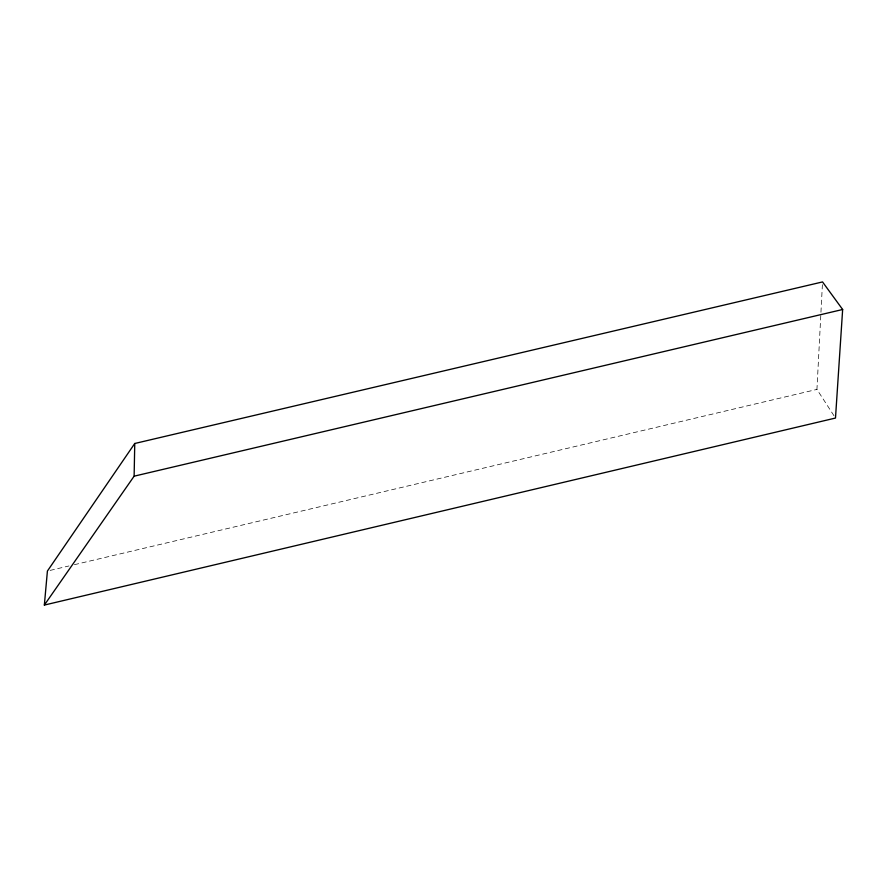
<?xml version="1.0" encoding="UTF-8"?>
<svg xmlns="http://www.w3.org/2000/svg" width="887" height="887" viewBox="0 0 887 887"><rect width="100%" height="100%" fill="white"/><g stroke="black" fill="none" stroke-linecap="round" stroke-linejoin="round"><path stroke-width="0.67" stroke-dasharray="4.43 3.33" d="M834.002 415.77L816.938 389.415L820.885 313.632M820.952 312.246L822.393 284.694M50.104 570.408L68.964 565.961M74.364 564.686L816.938 389.415"/><path stroke-width="1.33" d="M44.35 605.067L134.125 476.175L134.757 443.489L822.537 281.933L842.65 309.496L835.487 418.054L44.35 605.067L47.41 571.051L134.757 443.489M134.125 476.175L842.65 309.496"/></g></svg>
